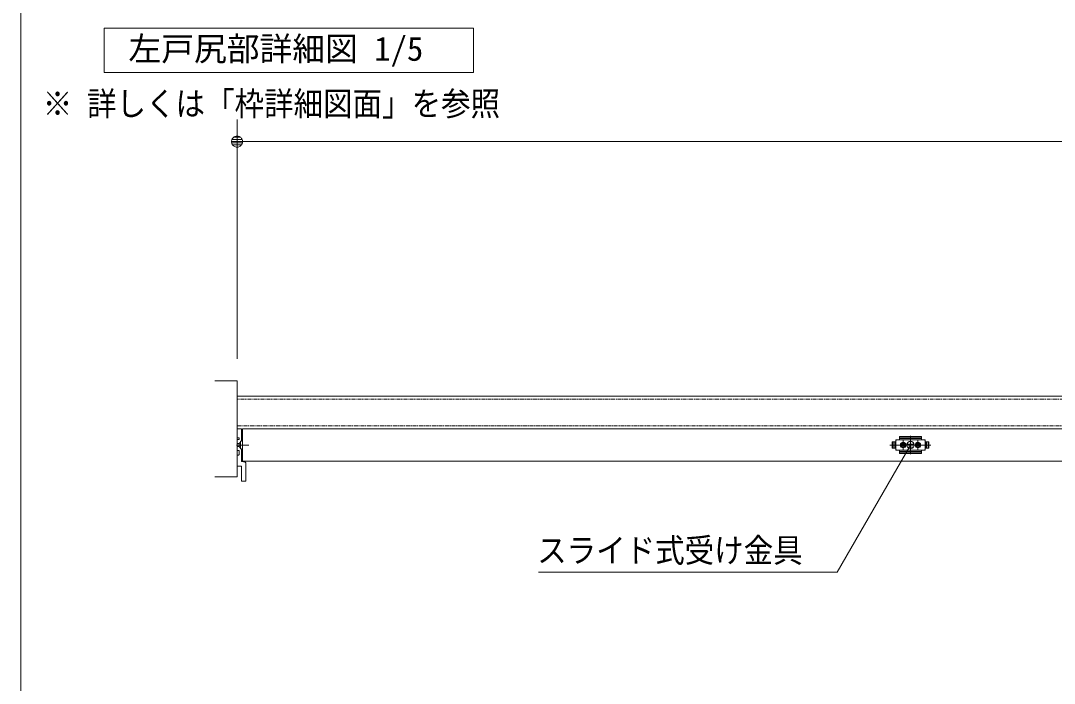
# Model space of a CAD drawing. Units: millimetres, scale not verified. Extents: x -6062 to 6062, y -3045 to 3045.
# Drawn here: x -5788 to -4388, y 905 to 1803 of the extents above; entities that cross this region are included whole.
import ezdxf
from ezdxf.enums import TextEntityAlignment as Align

# ---------------------------------------------------------------- set-up
doc = ezdxf.new("R2010")
doc.units = ezdxf.units.MM
doc.header["$LTSCALE"] = 20
doc.linetypes.add('CHAIN1', pattern=[8, 5, -1, 1, -1])
doc.linetypes.add('DOUBLE_CHAIN1', pattern=[8.8, 5, -1, 0.6, -0.6, 0.6, -1])
for name, color, linetype, lineweight in [('0-0_2寸法-1', 7, 'Continuous', 9), ('0-1_0', 7, 'Continuous', 9), ('0-3_2寸法-3', 7, 'Continuous', 9), ('0-4_3一般', 7, 'Continuous', 9), ('0-5_1図面枠', 7, 'Continuous', 9)]:
    doc.layers.add(name, color=color, linetype=linetype, lineweight=lineweight)
doc.styles.add('ＭＳ ゴシック', font='')
doc.styles.get('ＭＳ ゴシック').set_extended_font_data('MS Gothic')

# ---------------------------------------------------------------- blocks, each defined once
blk = doc.blocks.new('_Dot')
at = {"layer": '0-1_0'}
for p, q in [((-10, 0), (-20, 0)), ((9.78, 2), (-9.78, 2)), ((7.99, 6), (-7.99, 6)), ((9.16, -3.98), (-9.16, -3.98)), ((6, -7.98), (-6, -7.98))]:
    blk.add_line(p, q, dxfattribs=at)
for points in [[(10, 0), (9.92, 1.25), (9.69, 2.49), (9.3, 3.68), (8.76, 4.82), (8.09, 5.88), (7.29, 6.85), (6.37, 7.71), (5.36, 8.44), (4.26, 9.05), (3.09, 9.51), (1.87, 9.82), (0.63, 9.98), (-0.63, 9.98), (-1.87, 9.82), (-3.09, 9.51), (-4.26, 9.05), (-5.36, 8.44), (-6.37, 7.71), (-7.29, 6.85), (-8.09, 5.88), (-8.76, 4.82), (-9.3, 3.68), (-9.69, 2.49), (-9.92, 1.25), (-10, 0), (0, 0)], [(-10, 0), (-9.92, -1.25), (-9.69, -2.49), (-9.3, -3.68), (-8.76, -4.82), (-8.09, -5.88), (-7.29, -6.85), (-6.37, -7.71), (-5.36, -8.44), (-4.26, -9.05), (-3.09, -9.51), (-1.87, -9.82), (-0.63, -9.98), (0.63, -9.98), (1.87, -9.82), (3.09, -9.51), (4.26, -9.05), (5.36, -8.44), (6.37, -7.71), (7.29, -6.85), (8.09, -5.88), (8.76, -4.82), (9.3, -3.68), (9.69, -2.49), (9.92, -1.25), (10, 0), (0, 0)]]:
    blk.add_lwpolyline(points, close=True, dxfattribs=at)
blk = doc.blocks.new('グループ-7')
at = {"layer": '0-4_3一般'}
for p, q in [((-74140, 25876.9), (21500, 25876.9)), ((-73990, 24996.9), (21350, 24996.9)), ((-73990, 24116.9), (-73990, 24996.9)), ((-73990, 24996.9), (21350, 24996.9)), ((-56398, 24471.9), (-56398, 24641.9)), ((-56398, 24641.9), (-56300, 24641.9)), ((-56374, 24641.9), (-56374, 24471.9)), ((-56328, 24641.9), (-56328, 24471.9)), ((-56324, 24471.9), (-56324, 24641.9)), ((-56300, 24416.9), (-56300, 24696.9)), ((-56280, 24696.9), (-56300, 24676.9)), ((-56300, 24641.9), (-56300, 24686.9)), ((-56300, 24471.9), (-56300, 24641.9)), ((-56290, 24696.9), (-55510, 24696.9)), ((-56200, 24756.1), (-56200, 24776.7)), ((-56200, 24756.1), (-56200, 24706.9)), ((-55600, 24733.9), (-56200, 24733.9)), ((-55610, 24786.7), (-56190, 24786.7)), ((-55610, 24766.1), (-56190, 24766.1)), ((-56100, 24433.9), (-56100, 24678.3)), ((-56100, 24661.9), (-56100, 24451.9)), ((-55900, 24805.4), (-55900, 24309.2)), ((-55900, 24714.2), (-55900, 24393.1)), ((-55700, 24433.9), (-55700, 24678.3)), ((-55700, 24661.9), (-55700, 24451.9)), ((-55600, 24706.9), (-55600, 24756.1)), ((-55500, 24696.9), (-55590, 24696.9)), ((-55500, 24676.9), (-55520, 24696.9)), ((-55500, 24696.9), (-55500, 24416.9)), ((-55500, 24686.9), (-55500, 24641.9)), ((-55500, 24641.9), (-55412, 24641.9)), ((-55500, 24641.9), (-55500, 24471.9)), ((-55500, 24641.9), (-55402, 24641.9)), ((-55476, 24641.9), (-55476, 24471.9)), ((-55472, 24471.9), (-55472, 24641.9)), ((-55426, 24471.9), (-55426, 24641.9)), ((-55402, 24641.9), (-55402, 24471.9)), ((-73817.8, 24556.9), (-74157.8, 24556.9)), ((-55363.1, 24556.9), (-56461.1, 24556.9)), ((-56451.7, 24556.9), (-55353.7, 24556.9)), ((-56398, 24631.9), (-56398, 24481.9)), ((-56300, 24471.9), (-56398, 24471.9)), ((-56300, 24426.9), (-56300, 24471.9)), ((-56300, 24436.9), (-56280, 24416.9)), ((-56300, 24416.9), (-56210, 24416.9)), ((-55510, 24416.9), (-56290, 24416.9)), ((-56223, 24556.9), (-55975, 24556.9)), ((-56200, 24406.9), (-56200, 24357.7)), ((-56200, 24379.9), (-55600, 24379.9)), ((-56165, 24556.9), (-55995, 24556.9)), ((-56144, 24556.9), (-56056, 24556.9)), ((-56116.7, 24562.9), (-56119.8, 24562.9)), ((-56116.7, 24550.9), (-56119.8, 24550.8)), ((-56100, 24633.4), (-56100, 24481.5)), ((-56100, 24512.9), (-56100, 24600.9)), ((-56083.3, 24562.9), (-56080.2, 24562.9)), ((-56083.3, 24550.9), (-56080.2, 24550.8)), ((-55823, 24556.9), (-55575, 24556.9)), ((-55744, 24556.9), (-55656, 24556.9)), ((-55740.1, 24565.5), (-55720.5, 24566.6)), ((-55719.8, 24562.9), (-55740.1, 24565.5)), ((-55719.8, 24550.8), (-55740.1, 24548.3)), ((-55740.1, 24548.3), (-55720.5, 24547.2)), ((-55720.5, 24566.6), (-55713.2, 24570)), ((-55716.7, 24562.9), (-55720.5, 24566.6)), ((-55716.7, 24550.9), (-55720.5, 24547.2)), ((-55720.5, 24547.2), (-55713.2, 24543.7)), ((-55716.7, 24562.9), (-55719.8, 24562.9)), ((-55716.7, 24550.9), (-55719.8, 24550.8)), ((-55709.4, 24566.3), (-55716.7, 24562.9)), ((-55709.4, 24547.5), (-55716.7, 24550.9)), ((-55709.7, 24577.4), (-55713.2, 24570)), ((-55713.2, 24570), (-55709.4, 24566.3)), ((-55713.2, 24543.7), (-55709.4, 24547.5)), ((-55709.7, 24536.4), (-55713.2, 24543.7)), ((-55708.6, 24597.1), (-55709.7, 24577.4)), ((-55706, 24573.6), (-55709.7, 24577.4)), ((-55706, 24540.1), (-55709.7, 24536.4)), ((-55708.6, 24516.7), (-55709.7, 24536.4)), ((-55709.4, 24566.3), (-55706, 24573.6)), ((-55709.4, 24547.5), (-55706, 24540.1)), ((-55706.1, 24576.7), (-55708.6, 24597.1)), ((-55706.1, 24537.1), (-55708.6, 24516.7)), ((-55706, 24573.6), (-55706.1, 24576.7)), ((-55706, 24540.1), (-55706.1, 24537.1)), ((-55700, 24512.9), (-55700, 24600.9)), ((-55694, 24573.6), (-55690.3, 24577.4)), ((-55694, 24573.6), (-55693.9, 24576.7)), ((-55690.6, 24566.3), (-55694, 24573.6)), ((-55690.6, 24547.5), (-55694, 24540.1)), ((-55694, 24540.1), (-55693.9, 24537.1)), ((-55694, 24540.1), (-55690.3, 24536.4)), ((-55693.9, 24576.7), (-55691.4, 24597.1)), ((-55693.9, 24537.1), (-55691.4, 24516.7)), ((-55691.4, 24597.1), (-55690.3, 24577.4)), ((-55691.4, 24516.7), (-55690.3, 24536.4)), ((-55686.8, 24570), (-55690.6, 24566.3)), ((-55690.6, 24566.3), (-55683.3, 24562.9)), ((-55690.6, 24547.5), (-55683.3, 24550.9)), ((-55686.8, 24543.7), (-55690.6, 24547.5)), ((-55690.3, 24577.4), (-55686.8, 24570)), ((-55690.3, 24536.4), (-55686.8, 24543.7)), ((-55679.5, 24566.6), (-55686.8, 24570)), ((-55679.5, 24547.2), (-55686.8, 24543.7)), ((-55683.3, 24562.9), (-55679.5, 24566.6)), ((-55683.3, 24562.9), (-55680.2, 24562.9)), ((-55683.3, 24550.9), (-55680.2, 24550.8)), ((-55683.3, 24550.9), (-55679.5, 24547.2)), ((-55680.2, 24562.9), (-55659.9, 24565.5)), ((-55680.2, 24550.8), (-55659.9, 24548.3)), ((-55659.9, 24565.5), (-55679.5, 24566.6)), ((-55659.9, 24548.3), (-55679.5, 24547.2)), ((-55600, 24357.7), (-55600, 24406.9)), ((-55600, 24357.7), (-55600, 24347.7)), ((-55590, 24416.9), (-55500, 24416.9)), ((-55520, 24416.9), (-55500, 24436.9)), ((-55412, 24471.9), (-55500, 24471.9)), ((-55500, 24471.9), (-55500, 24426.9)), ((-55402, 24471.9), (-55500, 24471.9)), ((-55402, 24481.9), (-55402, 24631.9)), ((-73990, 24116.9), (21350, 24116.9)), ((-56190, 24347.7), (-55610, 24347.7)), ((-56190, 24327.1), (-55610, 24327.1)), ((-55600, 24337.1), (-55600, 24347.7))]:
    blk.add_line(p, q, dxfattribs=at)
at = {"layer": '0-4_3一般', "linetype": 'DOUBLE_CHAIN1'}
blk.add_lwpolyline([(-74140, 25076.9), (-50000, 25076.9), (-50000, 25796.9), (-74140, 25796.9)], dxfattribs=at)
at = {"layer": '0-4_3一般'}
for points in [[(-56210, 24696.9), (-56300, 24696.9), (-56300, 24641.9), (-56388, 24641.9)], [(-55600, 24756.1), (-55600, 24766.1), (-55600, 24776.7)], [(-56388, 24471.9), (-56300, 24471.9), (-56300, 24416.9)], [(-56205, 24556.9), (-56185, 24556.9), (-56165, 24556.9)], [(-56200, 24357.7), (-56200, 24347.7), (-56200, 24337.1)], [(-56119.8, 24562.9), (-56140.1, 24565.5), (-56120.5, 24566.6)], [(-56119.8, 24550.8), (-56140.1, 24548.3), (-56120.5, 24547.2)], [(-56109.4, 24566.3), (-56116.7, 24562.9), (-56120.5, 24566.6), (-56113.2, 24570)], [(-56109.4, 24547.5), (-56106, 24540.1), (-56109.7, 24536.4), (-56113.2, 24543.7)], [(-56106, 24573.6), (-56106.1, 24576.7), (-56108.6, 24597.1), (-56109.7, 24577.4)], [(-56106, 24540.1), (-56106.1, 24537.1), (-56108.6, 24516.7), (-56109.7, 24536.4)], [(-56094, 24573.6), (-56093.9, 24576.7), (-56091.4, 24597.1), (-56090.3, 24577.4)], [(-56090.6, 24566.3), (-56094, 24573.6), (-56090.3, 24577.4), (-56086.8, 24570)], [(-56094, 24540.1), (-56093.9, 24537.1), (-56091.4, 24516.7), (-56090.3, 24536.4)], [(-56090.6, 24547.5), (-56083.3, 24550.9), (-56079.5, 24547.2), (-56086.8, 24543.7)], [(-56080.2, 24562.9), (-56059.9, 24565.5), (-56079.5, 24566.6)], [(-56080.2, 24550.8), (-56059.9, 24548.3), (-56079.5, 24547.2)], [(-55805, 24556.9), (-55785, 24556.9), (-55765, 24556.9), (-55595, 24556.9)]]:
    blk.add_lwpolyline(points, dxfattribs=at)
for points in [[(-56109.4, 24547.5), (-56116.7, 24550.9), (-56120.5, 24547.2), (-56113.2, 24543.7)], [(-56109.4, 24566.3), (-56106, 24573.6), (-56109.7, 24577.4), (-56113.2, 24570)], [(-56090.6, 24547.5), (-56094, 24540.1), (-56090.3, 24536.4), (-56086.8, 24543.7)], [(-56090.6, 24566.3), (-56083.3, 24562.9), (-56079.5, 24566.6), (-56086.8, 24570)]]:
    blk.add_lwpolyline(points, close=True, dxfattribs=at)
for centre, radius in [((-56100, 24556.9), 75), ((-56100, 24556.9), 65), ((-56100, 24556.9), 42), ((-56100, 24556.9), 40), ((-56100, 24556.9), 40), ((-56100, 24556.9), 32.4), ((-56100, 24556.9), 30), ((-55700, 24556.9), 75), ((-55700, 24556.9), 65), ((-55700, 24556.9), 42), ((-55700, 24556.9), 40), ((-55700, 24556.9), 40), ((-55700, 24556.9), 32.4), ((-55700, 24556.9), 30)]:
    blk.add_circle(centre, radius, dxfattribs=at)
for centre, radius, start, end in [((-56388, 24631.9), 10, 90, 180), ((-56290, 24686.9), 10, 90, 180), ((-56210, 24706.9), 10, 270, 0), ((-56190, 24776.7), 10, 90, 180), ((-56190, 24756.1), 10, 90, 180), ((-55610, 24776.7), 10, 0, 90), ((-55610, 24756.1), 10, 0, 90), ((-55590, 24706.9), 10, 180, 270), ((-55510, 24686.9), 10, 0, 90), ((-55412, 24631.9), 10, 0, 90), ((-56388, 24481.9), 10, 180, 270), ((-56290, 24426.9), 10, 180, 270), ((-56210, 24406.9), 10, 0, 90), ((-56190, 24357.7), 10, 180, 270), ((-56095, 24556.9), 46, 169.19486, 180), ((-56095, 24556.9), 46, 180, 190.80514), ((-56100, 24556.9), 20.7, 162.98773, 197.01227), ((-56100, 24551.9), 46, 79.19486, 100.80514), ((-56100, 24561.8), 46, 259.19486, 280.80514), ((-56100, 24556.9), 20.7, 72.98773, 107.01227), ((-56100, 24556.9), 20.7, 252.98773, 287.01227), ((-56100, 24556.9), 20.7, 342.98773, 17.01227), ((-56105, 24556.9), 46, 0, 10.80514), ((-56105, 24556.9), 46, 349.19486, 0), ((-55695, 24556.9), 46, 169.19486, 180), ((-55695, 24556.9), 46, 180, 190.80514), ((-55700, 24556.9), 20.7, 162.98773, 197.01227), ((-55700, 24551.9), 46, 79.19486, 100.80514), ((-55700, 24561.8), 46, 259.19486, 280.80514), ((-55700, 24556.9), 20.7, 72.98773, 107.01227), ((-55700, 24556.9), 20.7, 252.98773, 287.01227), ((-55700, 24556.9), 20.7, 342.98773, 17.01227), ((-55705, 24556.9), 46, 0, 10.80514), ((-55705, 24556.9), 46, 349.19486, 0), ((-55610, 24357.7), 10, 270, 0), ((-55590, 24406.9), 10, 90, 180), ((-55510, 24426.9), 10, 270, 0), ((-55412, 24481.9), 10, 270, 0), ((-56190, 24337.1), 10, 180, 270), ((-55610, 24337.1), 10, 270, 0)]:
    blk.add_arc(centre, radius, start, end, dxfattribs=at)
blk = doc.blocks.new('グループ-8')
at = {"layer": '0-4_3一般'}
blk.add_blockref('グループ-7', (0, 0), dxfattribs=at)
blk = doc.blocks.new('グループ-49')
at = {"layer": '0-3_2寸法-3'}
blk.add_lwpolyline([(-77740, 35854.4), (-67740, 35854.4), (-67740, 34654.4), (-77740, 34654.4)], close=True, dxfattribs=at)
at = {"layer": '0-3_2寸法-3', "style": 'ＭＳ ゴシック'}
blk.add_text('左戸尻部詳細図 1/5', height=650.9, dxfattribs=at).set_placement((-77081.9, 34772), align=Align.BOTTOM_LEFT)
blk = doc.blocks.new('グループ-52')
at = {"layer": '0-4_3一般'}
for p, q in [((-74140, 24996.9), (-74020, 24996.9)), ((-74020, 24996.9), (-74020, 24660.9)), ((-74140, 24686.9), (-74140, 24426.9)), ((-74100, 24706.9), (-74120, 24706.9)), ((-74080, 24736.9), (-74080, 24726.9)), ((-74042, 24660.9), (-74020, 24660.9)), ((-74120, 24406.9), (-74100, 24406.9)), ((-74080, 24386.9), (-74080, 24306.9)), ((-74048, 24556.9), (-74042, 24550.9)), ((-74042, 24452.9), (-74042, 24550.9)), ((-74020, 24452.9), (-74042, 24452.9)), ((-74020, 24452.9), (-74020, 24106.9)), ((-74140, 24266.9), (-74140, 23986.9)), ((-74100, 24286.9), (-74120, 24286.9)), ((-73916.7, 24089.7), (-74020, 24106.9)), ((-74140, 23986.9), (-74020, 23986.9)), ((-74020, 23986.9), (-74020, 23576.9)), ((-73900, 24069.9), (-73900, 23576.9)), ((-74020, 23576.9), (-73900, 23576.9))]:
    blk.add_line(p, q, dxfattribs=at)
at = {"layer": '0-4_3一般', "linetype": 'CHAIN1'}
blk.add_line((-74033.6, 24556.9), (-74155.6, 24556.9), dxfattribs=at)
at = {"layer": '0-4_3一般', "linetype": 'DOUBLE_CHAIN1'}
for p, q in [((-74084, 24594.9), (-74084, 24518.9)), ((-73916.7, 24089.7), (-73900, 24086.9)), ((-73900, 24069.9), (-73900, 24086.9))]:
    blk.add_line(p, q, dxfattribs=at)
at = {"layer": '0-4_3一般'}
for points in [[(-74140, 24996.9), (-74140, 24756.9), (-74100, 24756.9)], [(-74048, 24556.9), (-74042, 24562.9), (-74042, 24660.9)]]:
    blk.add_lwpolyline(points, dxfattribs=at)
at = {"layer": '0-4_3一般', "linetype": 'DOUBLE_CHAIN1'}
for points in [[(-74042, 24636.9), (-74084, 24594.9), (-74140, 24594.9)], [(-74042, 24476.9), (-74084, 24518.9), (-74140, 24518.9)]]:
    blk.add_lwpolyline(points, dxfattribs=at)
at = {"layer": '0-4_3一般'}
for centre, start, end in [((-74120, 24686.9), 135, 180), ((-74120, 24686.9), 90, 135), ((-74100, 24736.9), 45, 90), ((-74100, 24726.9), 270, 315), ((-74100, 24736.9), 0, 45), ((-74100, 24726.9), 315, 0), ((-74120, 24426.9), 180, 225), ((-74120, 24426.9), 225, 270), ((-74100, 24386.9), 45, 90), ((-74100, 24386.9), 0, 45), ((-74120, 24266.9), 135, 180), ((-74120, 24266.9), 90, 135), ((-74100, 24306.9), 270, 315), ((-74100, 24306.9), 315, 0), ((-73920, 24069.9), 40.26884, 80.53768), ((-73920, 24069.9), 0, 40.26884)]:
    blk.add_arc(centre, 20, start, end, dxfattribs=at)
blk = doc.blocks.new('グループ-53')
at = {"layer": '0-4_3一般'}
blk.add_lwpolyline([(-74740, 23696.9), (-74140, 23696.9), (-74140, 26296.9), (-74740, 26296.9)], dxfattribs=at)
blk.add_blockref('グループ-52', (0, 0), dxfattribs=at)
blk = doc.blocks.new('グループ-63')
at = {"layer": '0-5_1図面枠'}
blk.add_lwpolyline([(-80000, 55400), (80000, 55400), (80000, -55400), (-80000, -55400)], close=True, dxfattribs=at)
blk = doc.blocks.new('図面枠')
at = {"layer": '0-5_1図面枠'}
blk.add_blockref('グループ-63', (0, 0), dxfattribs=at)

msp = doc.modelspace()

# ---------------------------------------------------------------- linework, layer by layer
at = {"layer": '0-0_2寸法-1'}
for p, q in [((-5494.5, 1344.84), (-5494.5, 1668.86)), ((-727.51, 1638.86), (-5479.49, 1638.86))]:
    msp.add_line(p, q, dxfattribs=at)
at = {"layer": '0-3_2寸法-3'}
for p, q in [((-4582.34, 1232.84), (-4582.69, 1232.84)), ((-4582.34, 1232.84), (-4582.69, 1232.84)), ((-4577.62, 1228.84), (-4587.41, 1228.84)), ((-4578.52, 1224.84), (-4586.51, 1224.84))]:
    msp.add_line(p, q, dxfattribs=at)
msp.add_lwpolyline([(-4582.51, 1227.84), (-4681.82, 1055.84), (-5086.19, 1055.84)], dxfattribs=at)
msp.add_circle((-4582.51, 1227.84), 5.01, dxfattribs=at)
msp.add_circle((-4582.51, 1227.84), 5.01, dxfattribs=at)

# ---------------------------------------------------------------- block references
at = {"layer": '0-0_2寸法-1', "xscale": 0.7503418, "yscale": 0.7503418, "rotation": 180}
msp.add_blockref('_Dot', (-5494.5, 1638.86), dxfattribs=at)
at = {"layer": '0-3_2寸法-3', "xscale": 0.05, "yscale": 0.05}
msp.add_blockref('グループ-49', (-1787.5, 0), dxfattribs=at)
at = {"layer": '0-4_3一般', "xscale": 0.05, "yscale": 0.05}
for name in ['グループ-53', 'グループ-8']:
    msp.add_blockref(name, (-1787.5, 0), dxfattribs=at)
at = {"layer": '0-5_1図面枠', "xscale": 0.05, "yscale": 0.05}
msp.add_blockref('図面枠', (-1787.5, 0), dxfattribs=at)

# ---------------------------------------------------------------- texts
at = {"layer": '0-3_2寸法-3', "style": 'ＭＳ ゴシック', "width": 0.9}
for s, p in [('※ 詳しくは「枠詳細図面」を参照', (-5757.54, 1664.24)), ('スライド式受け金具', (-5088.12, 1059.19))]:
    msp.add_text(s, height=32.55, dxfattribs=at).set_placement(p, align=Align.BOTTOM_LEFT)

doc.saveas('drawing.dxf')
